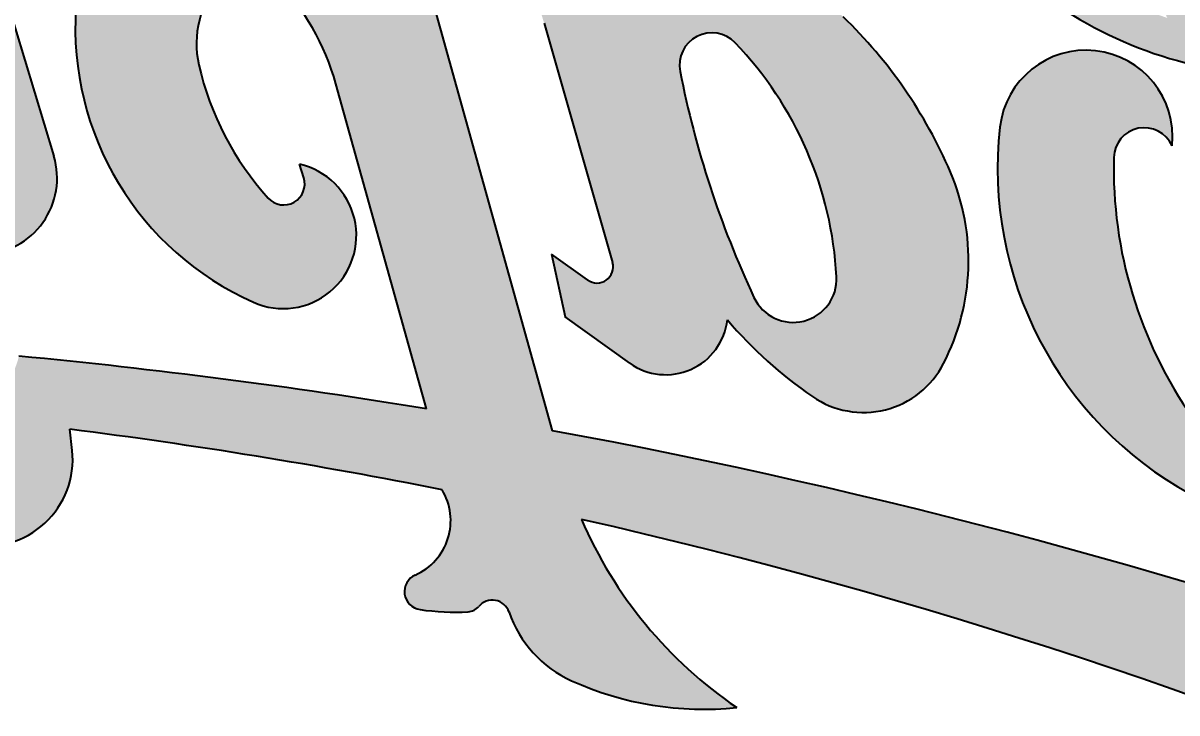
# Model space of a CAD drawing. Header units: millimetres. Extents: x 8 to 586, y 8 to 412.
# Drawn here: x 443.3 to 495.2, y 186.4 to 217.5 of the extents above; entities that cross this region are included whole.
import ezdxf

# ---------------------------------------------------------------- set-up
doc = ezdxf.new("R2010")
doc.units = ezdxf.units.MM
doc.layers.add('DIMENSIONS', color=2, linetype='Continuous')
doc.layers.add('HATCH', color=3, linetype='Continuous')
doc.layers.add('OUTLINE', color=7, linetype='Continuous', lineweight=25)
doc.styles.add('SLDTEXTSTYLE0', font='TXT', dxfattribs={"width": 0.75})
doc.dimstyles.new('SLDDIMSTYLE22', dxfattribs={"dimtxt": 3.5, "dimasz": 2, "dimexe": 0, "dimexo": 0.0625, "dimgap": 0.875, "dimtad": 1, "dimlfac": 0.5, "dimrnd": 1e-09, "dimzin": 12, "dimdsep": 46, "dimtxsty": 'SLDTEXTSTYLE0', "dimsah": 1, "dimcen": 0.09, "dimadec": 0, "dimazin": 3, "dimtfac": 1, "dimtofl": 0, "dimtmove": 0, "dimatfit": 3, "dimfxl": 0, "dimfrac": 2, "dimtolj": 1, "dimtzin": 12, "dimarcsym": 0})

# ---------------------------------------------------------------- blocks, each defined once
blk = doc.blocks.new('_D_45')
at = {"layer": 'DIMENSIONS'}
for p, q in [((401.2766302917757, 228.5485214960384), (401.2766302917757, 279.6193736303901)), ((568.4766345003709, 185.107031081562), (568.4766345003709, 279.6193736303901)), ((401.2766302917757, 277.6193736303901), (568.4766345003709, 277.6193736303901))]:
    blk.add_line(p, q, dxfattribs=at)
for points in [[(401.2766302917757, 277.6193736303901), (403.2766302917757, 277.1193736303901), (403.2766302917757, 278.1193736303901)], [(568.4766345003709, 277.6193736303901), (566.4766345003709, 278.1193736303901), (566.4766345003709, 277.1193736303901)]]:
    blk.add_solid(points, dxfattribs=at)
at = {"layer": 'DIMENSIONS', "char_height": 3.5, "attachment_point": 1, "style": 'SLDTEXTSTYLE0'}
for s, insert in [('83,6', (474.5127434692691, 282.131110544969)), ('Dev.', (484.8766325301836, 282.131110544969))]:
    blk.add_mtext(s, dxfattribs=dict(at, insert=insert))

msp = doc.modelspace()

# ---------------------------------------------------------------- hatches: boundary and pattern name
at = {"layer": 'HATCH'}
h = msp.add_hatch(color=256, dxfattribs=at)
edge = h.paths.add_edge_path(flags=0)
edge.add_arc((457.0673649174198, 201.2586329873492), 41.09687805175785, -1.2263914147712853, 20.546514792631797, ccw=False)
edge.add_arc((496.9108724938953, 200.4055918039057), 1.244239807128958, 215.158778619833, 358.77719241970993, ccw=False)
edge.add_arc((511.8883488041386, 210.9562037881305), 19.56472587585463, 178.6293089859392, 215.1618771401606, ccw=False)
edge.add_arc((493.6992752930436, 211.3916773578764), 1.370440192827449, 24.060861393647713, 178.6398432436124, ccw=False)
edge.add_arc((491.079388843201, 212.3543971475055), 3.892274618148719, 354.0425006851459, 533.5599016028228)
edge.add_arc((503.7939332436867, 210.9191753485195), 16.6875667572019, 173.559743937403, 241.2291751691687)
edge.add_arc((498.473431811951, 201.2295802529743), 5.633337313259908, 241.2293964042715, 364.2326532876185)
edge.add_arc((453.131154050386, 197.8739228887808), 51.09961700439442, 4.232594338711006, 36.78329879980325)
edge.add_arc((485.5824406010134, 222.1358302529743), 10.58139705657964, 36.78332807694176, 87.26106932654511)
edge.add_arc((485.9475052549213, 229.7670950168175), 2.941405296325784, 87.26080550660024, 179.9317267044045)
edge.add_arc((495.4132512256238, 229.7558907940949), 12.40715789794918, 179.9320735445763, 219.3022951806656)
edge.add_arc((500.159466968201, 233.6407130654742), 18.54054260253909, 219.3017504187546, 255.6043044729726)
edge = h.paths.add_edge_path(flags=0)
edge.add_arc((494.7236759525759, 228.626491874068), 9.445293426513592, 180.0166469922397, 222.690029681079, ccw=False)
edge.add_arc((486.318834869436, 228.6241032796732), 1.040452005502463, 43.087755019002486, 180.0195870128209, ccw=False)
edge.add_arc((457.0673649174198, 201.2586329873492), 41.09688043392036, 23.579827798555584, 43.09198281854998, ccw=False)
edge.add_arc((500.1593924111172, 233.640740140245), 16.84054183959973, 222.6901910800396, 251.2019453845227, ccw=False)
h = msp.add_hatch(color=256, dxfattribs=at)
edge = h.paths.add_edge_path(flags=0)
edge.add_arc((439.1445732455534, 203.4746960547077), 4.08505902245232, 230.4462588867341, 346.05598780940505, ccw=False)
edge.add_arc((395.995160327576, 151.2301906045367), 63.67451731107458, 50.44625888673401, 69.41644553759987)
edge.add_arc((417.8031416220402, 214.9479586516915), 4.148698181517171, 278.012132150155, 370.2453588871003)
edge.add_arc((397.5106675882828, 211.2801741702586), 24.76997712858917, 10.24536999748362, 23.86603333747996)
edge.add_arc((410.3571334519665, 216.9638425088414), 10.72235202789323, 23.86599834381941, 70.53478370627238)
edge.add_arc((412.0803051476655, 221.8393236626783), 5.551313720719889, 70.53481850822695, 125.6238035169756)
edge.add_arc((407.0530534236828, 225.6057998238708), 1.942750155925663, 22.57982864998361, 90.00093690445735)
edge.add_line((407.053021655701, 227.5485499795367), (401.2766302917757, 227.5485214960384))
edge.add_arc((398.5693841505351, 222.975065446281), 5.314666678948369, 19.484344983349786, 59.376692266373084, ccw=False)
edge.add_line((403.5796940189824, 224.7477687295367), (407.0320507348499, 214.7507299128672))
edge.add_arc((406.6150333744509, 214.6067164834429), 0.4411840281884349, -111.78816224786198, 19.051921350081898, ccw=False)
edge.add_line((406.4512764536967, 214.1970495240315), (403.8216984135134, 215.2482570107869))
edge.add_line((403.8216984135134, 215.2482570107869), (404.5278141361695, 212.4799464639117))
edge.add_line((404.5278141361695, 212.4799464639117), (408.8834128926482, 210.7861005071705))
edge.add_arc((409.9869816166385, 213.324734061568), 2.768126487731905, 246.5049458828097, 380.1872729599456)
edge.add_arc((490.8296055780219, 243.049295427272), 83.3659515380859, 193.4842671810806, 200.1876948437648, ccw=False)
edge.add_arc((411.0726785591254, 223.9245840082069), 1.348136436356777, 42.42057145911889, 193.4872208439556, ccw=False)
edge.add_arc((400.9191676650815, 214.6456591821751), 15.10285305905976, -0.23956568348899054, 42.422834274608704, ccw=False)
edge.add_arc((414.3049761343184, 214.5896899219568), 1.716927579916354, 238.93599123846138, 359.7604362678557, ccw=False)
edge.add_line((413.4190494877323, 213.1189845498491), (414.0674160191963, 210.5770154520929))
edge.add_arc((394.6848575932009, 162.3673366006305), 51.9601453625589, 44.83252622382321, 68.09755293072732, ccw=False)
edge.add_arc((444.2852008574253, 211.6785563211441), 17.98119035712648, 224.8325097595506, 259.1731500267438)
edge.add_arc((441.6374353806821, 197.833711016706), 3.885432004928541, 259.1730821515417, 366.0923383481319)
edge.add_line((445.5009230289816, 198.2460762145083), (445.3989570538923, 199.2010124200654))
edge.add_arc((415.0018626786052, -40.4919148686147), 241.6126708984375, 78.75242961183977, 82.77251213802089, ccw=False)
edge.add_arc((459.8450756134353, 195.0898747950161), 2.673076308291213, -66.1713302983776, 31.341296308562107, ccw=False)
edge.add_arc((461.2545064436675, 191.8985747607217), 0.815604126239323, 113.8281483063913, 261.7897155601482)
edge.add_arc((462.7393713010999, 202.1905778724576), 11.21416901259596, 261.7903286792208, 272.884796193286)
edge.add_arc((463.2705601465981, 191.6494425455006), 0.6596583384474598, 272.8845997047841, 320.3110104123778)
edge.add_arc((464.3906241734248, 190.7199316162684), 0.7958601231194327, 18.936368239934495, 140.3121518165642, ccw=False)
edge.add_arc((470.126148408053, 192.6877842447871), 5.267858390659489, 198.9371452573876, 245.6433654340202)
edge.add_arc((473.890491196631, 201.0028466762494), 14.39531914753517, 245.6431877454201, 275.9185869394823)
edge.add_arc((486.4775842575613, 202.9483311396177), 19.69239016191311, 203.3382521412619, 235.6804793991128, ccw=False)
edge.add_arc((415.0018741947634, -40.49191632905702), 241.6126708984376, 55.16315198248799, 77.23268505880941, ccw=False)
edge.add_line((553.0210699654325, 157.819415514321), (550.8828326830679, 169.2817130964237))
edge.add_arc((416.4396183353884, -75.54809919038513), 279.3145446777344, 61.22752326728681, 79.55056439516737)
edge.add_line((467.0982597004292, 199.1341115979698), (461.4677232872717, 219.3608235520705))
edge.add_arc((462.329571084668, 219.6007362344841), 0.8946170806885052, 125.83615409826709, 195.5556142219679, ccw=False)
edge.add_arc((461.3885319096071, 220.9037745889117), 0.7126985952627454, 305.8366615252151, 441.6551505841248)
edge.add_line((461.4919663754205, 221.6089274794053), (457.2057316166386, 222.2376368935992))
edge.add_arc((456.8398265381495, 219.7435098791275), 2.520824486310287, 81.65386445562062, 135.6854583651948)
edge.add_arc((450.1762345600598, 216.8869371208289), 6.703805446624773, 43.53556771305298, 86.84007695667475)
edge.add_arc((450.3401753365397, 219.8558154739654), 3.730404153264073, 86.84065623555108, 132.2978947524189)
edge.add_arc((452.3041636901646, 217.697247131769), 6.64873716048874, 132.2978135814256, 176.2103284141189)
edge.add_arc((459.1418278080447, 217.2443507607867), 13.50138378143307, 176.2104248121361, 245.9968071293197)
edge.add_arc((454.9877745569648, 207.9150243420763), 3.289014339447039, 245.9927738487836, 437.1218086218991)
edge.add_line((455.7208270282796, 211.1213071429824), (455.9113539502986, 210.5121903584044))
edge.add_arc((455.0104771266912, 210.2303727636748), 0.9439280735372734, -137.90048467537872, 17.371033993441188, ccw=False)
edge.add_arc((464.2258981357012, 218.5570790003861), 13.36399333606971, 192.8091029073479, 222.0997570301447, ccw=False)
edge.add_arc((455.3470280033573, 216.538357108443), 4.25852394104005, 138.5211267833035, 192.8089902510268, ccw=False)
edge.add_arc((453.4354233621642, 218.2283370777591), 1.707001924514782, 44.36010111357518, 138.5209063990326, ccw=False)
edge.add_arc((446.891644702576, 211.828884452193), 10.85981750488278, 15.555610693183382, 44.360975583681295, ccw=False)
edge.add_line((457.35367383125, 214.7412001545401), (461.423750638299, 200.1202571900386))
edge.add_arc((416.4393922445111, -75.54806229631328), 279.3145446777345, 80.7319966961637, 84.52086563872187)
h = msp.add_hatch(color=256, dxfattribs=at)
edge = h.paths.add_edge_path(flags=0)
edge.add_arc((429.734173999451, 220.3399318154742), 0.7914427518844578, 64.82490877104999, 196.77282223395, ccw=False)
edge.add_arc((418.619055550155, 196.69300222987), 26.92041397094744, 55.877185569209075, 64.82438467168129, ccw=False)
edge.add_arc((434.5641300541385, 216.5780909951617), 2.544525861740175, 109.3611640843104, 176.7780954944353)
edge.add_arc((441.1581818369754, 216.2068750345422), 9.149018287658722, 176.7779557306193, 272.3679907057461)
edge.add_arc((441.3945760816417, 210.491644804388), 3.428901259578502, 272.3670962641952, 376.7731369501532)
edge.add_line((444.6775944096073, 211.4811671670369), (441.4710844554178, 222.1198953488976))
edge.add_arc((442.0810390716531, 222.3037358499518), 0.6370572687714747, 137.1017297889462, 196.7728222339477, ccw=False)
edge.add_arc((440.4129459721073, 223.8537257607867), 1.640002965927159, 317.1018323704832, 361.3231460602823)
edge.add_line((442.052511651959, 223.8915954016883), (436.4091316106925, 224.4167921212872))
edge.add_arc((436.3422672611698, 223.6983302529742), 0.7215665578842309, 84.68302808469618, 196.7323328725466)
edge.add_line((435.6512517011263, 223.4905905282348), (439.5871403080446, 210.3984034951617))
edge.add_arc((438.6987015432067, 210.1313402335742), 0.9277102050514227, -126.95478706994851, 16.73069333943232, ccw=False)
edge.add_arc((442.9622622642111, 215.7988550024202), 8.019865989685036, 150.2027446792631, 233.0464132931371, ccw=False)
edge.add_arc((409.8518378663423, 184.755071746606), 43.71392116568122, 53.25694139059958, 70.61754680756694)
edge.add_arc((423.8286564213259, 224.4832423623492), 1.598852634429933, 70.61738730046201, 196.7728222339548)
edge.add_line((422.297824590569, 224.0218491975047), (425.6032929632518, 213.0548459261778))
edge.add_arc((424.9730656010134, 212.8648951943805), 0.658230817133502, -112.66073240773397, 16.772823827811408, ccw=False)
edge.add_line((424.719466584307, 212.2574782475068), (423.1932804447633, 212.8947413857869))
edge.add_line((423.1932804447633, 212.8947413857869), (422.8812076908571, 210.8250392373494))
edge.add_line((422.8812076908571, 210.8250392373494), (427.6237227579053, 208.8448123462107))
edge.add_arc((428.6949894291385, 211.4104884560993), 2.780342817306478, 247.3376210747152, 376.772823827814)
edge.add_line((431.3570466805752, 212.2128333768289), (428.9764020005084, 220.1115391117181))
h = msp.add_hatch(color=256, dxfattribs=at)
edge = h.paths.add_edge_path(flags=0)
edge.add_arc((472.3492968559186, 218.8949312641404), 0.6287038418533327, 190.5394319342461, 304.3588030774921, ccw=False)
edge.add_arc((469.8226263475566, 218.4248417056058), 1.941324961656389, 10.53943193424904, 81.65539549400451)
edge.add_line((470.1043640417781, 220.3456140706727), (464.8693786902156, 221.113497371454))
edge.add_arc((456.3170662272763, 214.491911210355), 10.81607376789774, 15.968090146930024, 37.74865271695438, ccw=False)
edge.add_line((466.7158024174198, 217.4674342568805), (469.7948981449072, 206.7067719676898))
edge.add_arc((469.0939152103886, 206.5061915810992), 0.7291156053542852, -125.64743597150732, 15.968029468106806, ccw=False)
edge.add_line((468.6689895899745, 205.9136987262164), (467.0555851322635, 207.0707667764117))
edge.add_line((467.0555851322635, 207.0707667764117), (467.660443530701, 204.2592433389117))
edge.add_line((467.660443530701, 204.2592433389117), (470.5665104252321, 202.1750148232867))
edge.add_arc((472.1896195475164, 204.4382001071697), 2.785047728859797, 234.3527009662944, 353.3677872781765)
edge.add_arc((489.9446137061452, 216.9088901972654), 19.70537724333886, 220.4798598496022, 235.4932832427273)
edge.add_arc((481.0759411951169, 204.0080491147875), 4.050184726715176, 235.492620807966, 332.7280168409232)
edge.add_arc((475.6911442142948, 206.7841456826617), 10.10846424102783, 332.7273654177472, 383.187600892508)
edge.add_arc((465.2732929354684, 202.3216278125348), 21.44185256957986, 23.18782068886498, 46.00452189626812)
edge.add_arc((476.0494629682706, 213.4825332521743), 5.927612311235536, 46.00390355623471, 124.3582700386424)
edge = h.paths.add_edge_path(flags=0)
edge.add_arc((515.9984562260133, 223.7674220498493), 43.9901199340819, 191.102481147278, 205.0659559619118, ccw=False)
edge.add_arc((474.2584375922863, 215.5765758864196), 1.454028010368304, 43.745914266721684, 191.1062328493001, ccw=False)
edge.add_arc((463.4002506596073, 205.1812404092242), 16.48610115051273, 3.0557414707416797, 43.751855898404585, ccw=False)
edge.add_arc((477.9167674000817, 205.9559912452557), 1.948924779891927, -154.94067768482012, 3.061313414777203, ccw=False)

# ---------------------------------------------------------------- linework, layer by layer
at = {"layer": 'OUTLINE'}
for p, q in [((441.4710576397403, 222.1199248727252), (444.6776087147219, 211.4811514314105)), ((467.0982534748538, 199.1341088708331), (461.4677603107913, 219.3608258660724)), ((466.7158300739749, 217.4674247201373), (469.794886813782, 206.7067597802569)), ((461.423772082947, 200.1202677186419), (457.3536689144595, 214.7412274774005)), ((455.9113557201846, 210.5122183259417), (455.7207996708377, 211.1213181909015)), ((467.0555765491946, 207.0707653459002), (467.6604444843753, 204.2592142518451)), ((468.6689550739749, 205.9137199815204), (467.0555765491946, 207.0707653459002)), ((470.5665285450442, 202.175018637984), (467.6604444843753, 204.2592142518451)), ((445.5009276730044, 198.2460592683246), (445.3989441257937, 199.2009852822711))]:
    msp.add_line(p, q, dxfattribs=at)
for centre, radius, start, end in [((453.131154050386, 197.8739228887808), 51.09961700439444, 4.232594338711006, 36.78329879980326), ((500.159466968201, 233.6407130654742), 18.54054260253911, 219.3017504187546, 255.6043044729726), ((455.3470280033573, 216.538357108443), 4.258523941040071, 138.5211267833044, 192.8089902510276), ((446.891644702576, 211.828884452193), 10.85981750488291, 15.55561069318428, 44.36097558368213), ((459.1418278080447, 217.2443507607867), 13.50138378143311, 176.2104248121361, 245.9968071293197), ((465.2732929354684, 202.3216278125348), 21.44185256957989, 23.18782068886499, 46.00452189626812), ((474.2584375922863, 215.5765758864196), 1.454028010368344, 43.74591426672254, 191.1062328493009), ((463.4002506596073, 205.1812404092242), 16.48610115051274, 3.055741470742519, 43.75185589840543), ((491.079388843201, 212.3543971475055), 3.892274618148747, 354.0425006851459, 173.559901602822), ((464.2258981357012, 218.5570790003861), 13.36399333606972, 192.8091029073488, 222.0997570301456), ((515.9984562260133, 223.7674220498493), 43.99011993408188, 191.1024811472788, 205.0659559619126), ((503.7939332436867, 210.9191753485195), 16.68756675720189, 173.559743937403, 241.2291751691687), ((493.6992752930436, 211.3916773578764), 1.37044019282755, 24.0608613936485, 178.6398432436133), ((441.3945760816417, 210.491644804388), 3.428901259578696, 272.3670962641953, 16.77313695015213), ((511.8883488041386, 210.9562037881305), 19.56472587585467, 178.62930898594, 215.1618771401614), ((454.9877745569648, 207.9150243420763), 3.289014339447085, 245.9927738487836, 77.1218086218983), ((475.6911442142948, 206.7841456826617), 10.10846424102784, 332.7273654177472, 23.18760089250728), ((455.0104771266912, 210.2303727636748), 0.9439280735374542, 222.0995153246229, 17.37103399344207), ((469.0939152103886, 206.5061915810992), 0.729115605354494, 234.3525640284944, 15.9680294681076), ((477.9167674000817, 205.9559912452557), 1.948924779892053, 205.0593223151815, 3.061313414777987), ((472.1896195475164, 204.4382001071697), 2.785047728859881, 234.3527009662944, 353.3677872781765), ((489.9446137061452, 216.9088901972654), 19.70537724333886, 220.4798598496022, 235.4932832427273), ((416.4393922445111, -75.54806229631328), 279.3145446777345, 80.7319966961637, 84.52086563872187), ((481.0759411951169, 204.0080491147875), 4.050184726715161, 235.492620807966, 332.7280168409232), ((415.0018626786052, -40.4919148686147), 241.6126708984376, 78.75242961184064, 82.77251213802177), ((416.4396183353884, -75.54809919038513), 279.3145446777344, 61.22752326728679, 79.55056439516737), ((441.6374353806821, 197.833711016706), 3.885432004928588, 259.1730821515417, 6.092338348131126), ((459.8450756134353, 195.0898747950161), 2.673076308291308, 293.828669701624, 31.34129630856294), ((415.0018741947634, -40.49191632905702), 241.6126708984376, 55.16315198248881, 77.23268505881018), ((486.4775842575613, 202.9483311396177), 19.69239016191313, 203.3382521412628, 235.6804793991136), ((461.2545064436675, 191.8985747607217), 0.8156041262393195, 113.8281483063913, 261.7897155601482), ((464.3906241734248, 190.7199316162684), 0.7958601231195269, 18.93636823993534, 140.312151816565), ((462.7393713010999, 202.1905778724576), 11.21416901259601, 261.7903286792208, 272.884796193286), ((463.2705601465981, 191.6494425455006), 0.6596583384474566, 272.8845997047841, 320.3110104123778), ((470.126148408053, 192.6877842447871), 5.267858390659501, 198.9371452573876, 245.6433654340202), ((473.890491196631, 201.0028466762494), 14.39531914753515, 245.6431877454201, 275.9185869394823)]:
    msp.add_arc(centre, radius, start, end, dxfattribs=at)

# ---------------------------------------------------------------- dimensions: what is measured, and where the dimension line sits
at = {"layer": 'DIMENSIONS'}
dim = msp.add_linear_dim(base=(568.4766345003709, 277.6193736303901), p1=(401.2766302917757, 227.5485214960384), p2=(568.4766345003709, 184.107031081562), text='<> Dev.', dimstyle='SLDDIMSTYLE22', dxfattribs=at)
dim.commit()
dim.dimension.update_dxf_attribs({"geometry": '_D_45', "text_midpoint": (484.8766323960734, 277.6193736303901), "dimtype": 160})

doc.saveas('drawing.dxf')
